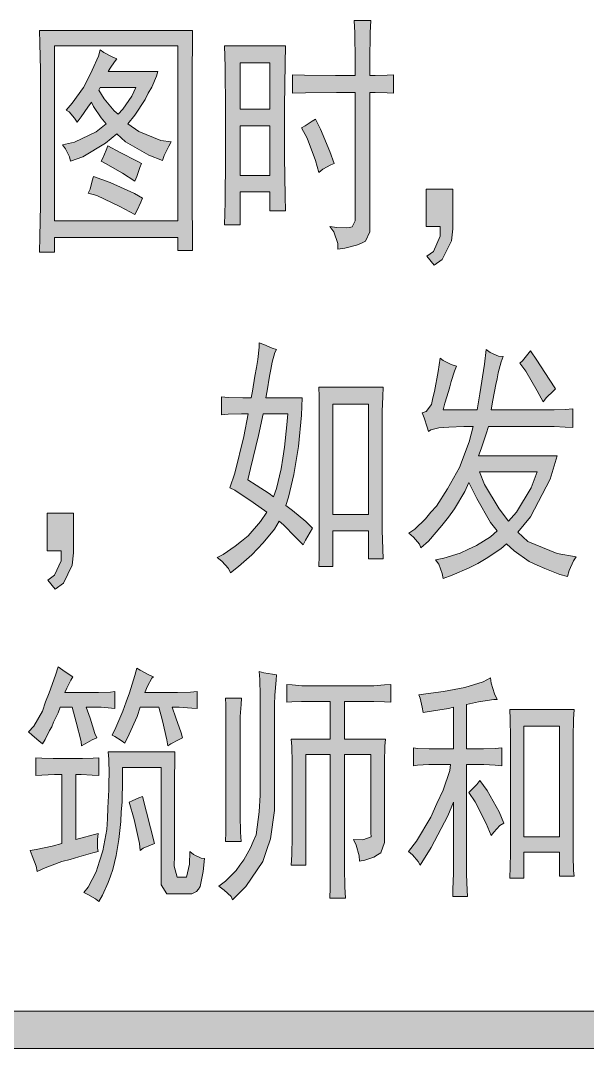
# Model space of a CAD drawing. Header units: millimetres. Extents: x 568 to 3948041, y -25191 to 63890.
# Drawn here: x 3940214 to 3941184, y 38310 to 40070 of the extents above; entities that cross this region are included whole.
import ezdxf

# ---------------------------------------------------------------- set-up
doc = ezdxf.new("R2010")
doc.units = ezdxf.units.MM

msp = doc.modelspace()

# ---------------------------------------------------------------- hatches: boundary and pattern name
h = msp.add_hatch(color=0)
h.dxf.hatch_style = 2
h.paths.add_polyline_path([(3940786.7, 39975.7), (3940786.7, 40000.7), (3940785.9, 40048.6), (3940785.1, 40069.9), (3940813.2, 40069.9), (3940812.5, 40048.6), (3940811.7, 40000.7), (3940811.7, 39975.7), (3940820.8, 39975.7), (3940841.4, 39976.4), (3940852, 39977.2), (3940852, 39945.3), (3940841.4, 39946), (3940820.8, 39946.8), (3940811.7, 39946.8), (3940811.7, 39720.4), (3940811.7, 39708.2), (3940804.1, 39692.3), (3940796.5, 39688.5), (3940788.9, 39685.4), (3940769.2, 39680.1), (3940757, 39678.6), (3940757, 39688.5), (3940750.2, 39708.2), (3940743.3, 39717.3), (3940755.5, 39715.8), (3940772.2, 39715.1), (3940776.8, 39715.8), (3940781.3, 39716.6), (3940786.7, 39727.2), (3940786.7, 39737.9), (3940786.7, 39946.8), (3940754.7, 39946.8), (3940701.6, 39946), (3940679.5, 39945.3), (3940679.5, 39977.2), (3940700, 39976.4), (3940753.2, 39975.7)])
h = msp.add_hatch(color=0)
h.paths.add_polyline_path([(3940508.6, 40053.1), (3940508.6, 40031.9), (3940507.8, 39985.5), (3940507.8, 39960.5), (3940507.8, 39779.6), (3940507.8, 39753.8), (3940508.6, 39702.1), (3940508.6, 39676.3), (3940483.5, 39676.3), (3940483.5, 39698.3), (3940272.3, 39698.3), (3940272.3, 39673.3), (3940246.5, 39673.3), (3940247.2, 39699.9), (3940248, 39753.8), (3940248, 39781.2), (3940248, 39960.5), (3940248, 39984.8), (3940247.2, 40031.1), (3940246.5, 40053.1)])
h.paths.add_polyline_path([(3940483.5, 39727.2), (3940483.5, 40026.6), (3940272.3, 40026.6), (3940272.3, 39727.2)])
h = msp.add_hatch(color=0)
h.paths.add_polyline_path([(3940378.7, 40004.5), (3940374.9, 39999.2), (3940367.3, 39988.6), (3940364.2, 39982.5), (3940449.3, 39982.5), (3940447, 39974.9), (3940438.7, 39955.9), (3940432.6, 39945.3), (3940427.3, 39934.6), (3940409.8, 39908), (3940397.7, 39892.8), (3940416.7, 39879.9), (3940453.9, 39864.7), (3940472.1, 39862.5), (3940467.6, 39854.9), (3940460, 39838.9), (3940456.9, 39830.5), (3940433.4, 39839.7), (3940393.9, 39862.5), (3940378.7, 39876.1), (3940359.7, 39860.2), (3940320.9, 39836.6), (3940299.6, 39829), (3940298.1, 39836.6), (3940291.3, 39850.3), (3940286, 39857.1), (3940306.5, 39861.7), (3940343.7, 39879.2), (3940360.4, 39892.8), (3940352.1, 39903.5), (3940339.2, 39922.5), (3940335.4, 39930.1), (3940329.3, 39921.7), (3940317.9, 39905), (3940311, 39895.9), (3940306.5, 39902.7), (3940297.4, 39913.4), (3940292.1, 39916.4), (3940302.7, 39928.6), (3940321.7, 39955.1), (3940329.3, 39969.6), (3940336.9, 39984.8), (3940347.5, 40009.1), (3940350.6, 40019.7), (3940356.6, 40015.2), (3940371.1, 40007.6)])
h.paths.add_polyline_path([(3940348.3, 39950.6), (3940357.4, 39936.1), (3940374.1, 39915.6), (3940380.9, 39909.6), (3940389.3, 39917.9), (3940404.5, 39940.7), (3940411.3, 39955.1), (3940350.6, 39955.1)])
h = msp.add_hatch(color=0)
h.paths.add_polyline_path([(3940667.4, 40026.6), (3940666.6, 39996.2), (3940665.8, 39922.5), (3940665.8, 39879.2), (3940665.8, 39836.6), (3940666.6, 39769), (3940667.4, 39743.9), (3940640.8, 39743.9), (3940640.8, 39776.6), (3940589.9, 39776.6), (3940589.9, 39720.4), (3940563.3, 39720.4), (3940564, 39759.1), (3940564.8, 39837.4), (3940564.8, 39876.1), (3940564.8, 39915.6), (3940564, 39990.9), (3940563.3, 40026.6)])
h.paths.add_polyline_path([(3940640.8, 39804.7), (3940640.8, 39889.8), (3940589.9, 39889.8), (3940589.9, 39804.7)])
h.paths.add_polyline_path([(3940640.8, 39917.9), (3940640.8, 39997.7), (3940589.9, 39997.7), (3940589.9, 39917.9)])
h = msp.add_hatch(color=0)
h.dxf.hatch_style = 2
h.paths.add_polyline_path([(3940719, 39901.2), (3940727.4, 39883.7), (3940743.3, 39845.7), (3940750.9, 39825.2), (3940744.9, 39822.9), (3940731.2, 39815.3), (3940724.4, 39810), (3940719, 39830.5), (3940704.6, 39868.5), (3940694.7, 39886), (3940700.8, 39889.8), (3940713, 39897.4)])
h = msp.add_hatch(color=0)
h.dxf.hatch_style = 2
h.paths.add_polyline_path([(3940363.5, 39855.6), (3940384.7, 39844.2), (3940413.6, 39829), (3940421.2, 39825.2), (3940418.2, 39818.4), (3940412.9, 39803.2), (3940409.8, 39794.8), (3940388.5, 39808.5), (3940359.7, 39825.2), (3940352.1, 39829), (3940355.1, 39834.3), (3940360.4, 39848)])
h = msp.add_hatch(color=0)
h.dxf.hatch_style = 2
h.paths.add_polyline_path([(3940339.2, 39803.2), (3940367.3, 39792.6), (3940409.1, 39773.6), (3940422.7, 39766), (3940419.7, 39759.1), (3940413.6, 39745.5), (3940409.8, 39737.9), (3940384, 39751.5), (3940344.5, 39770.5), (3940330, 39774.3), (3940333.1, 39781.2), (3940336.9, 39795.6)])
h = msp.add_hatch(color=0)
h.dxf.hatch_style = 2
h.paths.add_polyline_path([(3940908.2, 39781.2), (3940953.8, 39781.2), (3940953.8, 39713.5), (3940951.5, 39693), (3940935.6, 39661.1), (3940921.9, 39651.2), (3940909, 39666.4), (3940920.4, 39674.8), (3940931.8, 39700.6), (3940931.8, 39717.3), (3940908.2, 39717.3)])
h = msp.add_hatch(color=0)
h.paths.add_polyline_path([(3940652.2, 39506.9), (3940649.1, 39501.6), (3940644.6, 39484.9), (3940642.3, 39472.7), (3940640, 39461.3), (3940636.2, 39436.2), (3940633.9, 39424.1), (3940696.2, 39424.1), (3940694.7, 39394.4), (3940689.4, 39340.5), (3940685.6, 39317), (3940681.8, 39292.6), (3940672.7, 39253.9), (3940668.1, 39239.5), (3940679.5, 39231.1), (3940702.3, 39212.1), (3940713.7, 39200.7), (3940709.9, 39193.9), (3940701.6, 39180.2), (3940697.8, 39172.6), (3940684.1, 39186.3), (3940664.3, 39206.8), (3940656.7, 39212.9), (3940648.4, 39199.2), (3940629.4, 39175.6), (3940619.5, 39165.8), (3940609.6, 39155.1), (3940586.8, 39135.4), (3940573.2, 39124.7), (3940570.1, 39131.6), (3940558.7, 39144.5), (3940550.4, 39150.6), (3940561, 39155.9), (3940581.5, 39170.3), (3940592.2, 39178.7), (3940603.5, 39187.8), (3940624.8, 39212.1), (3940635.5, 39228.1), (3940611.9, 39244.8), (3940580.8, 39266), (3940572.4, 39269.8), (3940580.8, 39294.9), (3940596, 39358), (3940603.5, 39396.7), (3940592.2, 39396.7), (3940569.4, 39396), (3940558, 39395.2), (3940558, 39425.6), (3940569.4, 39424.8), (3940594.4, 39424.1), (3940608.9, 39424.1), (3940611.1, 39435.5), (3940614.9, 39461.3), (3940618, 39475.7), (3940620.3, 39489.4), (3940622.5, 39510.7), (3940622.5, 39518.3), (3940630.1, 39515.2), (3940644.6, 39509.2)])
h.paths.add_polyline_path([(3940602.8, 39283.5), (3940617.2, 39274.4), (3940639.3, 39260), (3940646.9, 39254.7), (3940652.2, 39269.1), (3940659.8, 39302.5), (3940662.8, 39320.8), (3940665.8, 39339.7), (3940669.6, 39377.7), (3940671.2, 39396.7), (3940629.4, 39396.7), (3940621, 39359.5), (3940607.3, 39303.3)])
h = msp.add_hatch(color=0)
h.paths.add_polyline_path([(3941039.6, 39494.7), (3941036.6, 39485.6), (3941031.3, 39466.6), (3941029.8, 39456.7), (3941027.5, 39446.9), (3941022.2, 39420.3), (3941019.1, 39403.6), (3941120.9, 39403.6), (3941127, 39403.6), (3941146, 39404.3), (3941158.9, 39405.1), (3941158.9, 39373.2), (3941146, 39373.9), (3941127, 39374.7), (3941120.9, 39374.7), (3941014.6, 39374.7), (3941010.8, 39362.5), (3941002.4, 39336.7), (3940997.9, 39324.5), (3941132.3, 39324.5), (3941120.2, 39285), (3941086.8, 39220.5), (3941064.7, 39193.9), (3941082.2, 39177.9), (3941132.3, 39157.4), (3941165, 39152.1), (3941160.4, 39145.2), (3941152.8, 39128.5), (3941149.8, 39117.9), (3941136.9, 39121.7), (3941111.1, 39131.6), (3941098.1, 39137.6), (3941084.5, 39143.7), (3941058.6, 39162), (3941045.7, 39174.1), (3941035.8, 39165.8), (3941010.8, 39149), (3940996.3, 39140.7), (3940981.9, 39133.1), (3940952.3, 39120.2), (3940937.1, 39114.9), (3940935.6, 39123.2), (3940929.5, 39139.2), (3940924.2, 39146.8), (3940938.6, 39149.8), (3940966, 39158.2), (3940980.4, 39165), (3940994.1, 39171.1), (3941018.4, 39186.3), (3941029.8, 39196.2), (3941018.4, 39210.6), (3940994.8, 39251.6), (3940981.1, 39279), (3940974.3, 39263.8), (3940956.8, 39234.1), (3940946.2, 39219.7), (3940934.8, 39205.3), (3940912, 39178.7), (3940899.1, 39167.3), (3940896.8, 39173.4), (3940886.2, 39185.5), (3940878.6, 39192.4), (3940888.5, 39199.2), (3940906.7, 39216.7), (3940915.8, 39228.1), (3940925.7, 39238.7), (3940944.7, 39268.3), (3940954.6, 39286.6), (3940965.2, 39304.8), (3940981.9, 39348.9), (3940988.7, 39374.7), (3940972.8, 39374.7), (3940947, 39373.9), (3940938.6, 39373.2), (3940929.5, 39372.4), (3940915.8, 39369.4), (3940912, 39366.3), (3940909.7, 39373.9), (3940904.4, 39389.9), (3940901.4, 39398.2), (3940908.2, 39400.5), (3940917.3, 39412.7), (3940919.6, 39424.1), (3940922.6, 39434.7), (3940928.7, 39468.9), (3940931.8, 39491.7), (3940937.1, 39487.9), (3940950.8, 39481.1), (3940959.9, 39478), (3940956.8, 39469.7), (3940950.8, 39452.2), (3940948.5, 39443.1), (3940946.2, 39434.7), (3940940.1, 39415), (3940937.1, 39403.6), (3940995.6, 39403.6), (3941000.1, 39430.9), (3941007.7, 39481.8), (3941010.8, 39506.9), (3941017.6, 39501.6), (3941032, 39495.5)])
h.paths.add_polyline_path([(3940999.4, 39297.2), (3941007.7, 39275.9), (3941032.8, 39234.1), (3941048.8, 39212.9), (3941062.4, 39228.1), (3941087.5, 39269.8), (3941098.1, 39297.2)])
h = msp.add_hatch(color=0)
h.dxf.hatch_style = 2
h.paths.add_polyline_path([(3941086.8, 39504.6), (3941097.4, 39488.7), (3941118.7, 39456), (3941129.3, 39439.3), (3941125.5, 39435.5), (3941114.1, 39424.8), (3941108, 39417.2), (3941098.1, 39436.2), (3941078.4, 39469.7), (3941068.5, 39483.3), (3941073.1, 39487.1), (3941082.2, 39498.5)])
h = msp.add_hatch(color=0)
h.paths.add_polyline_path([(3940834.5, 39442.3), (3940833.8, 39426.4), (3940833, 39400.5), (3940833, 39389.9), (3940833, 39214.4), (3940833, 39197.7), (3940833.8, 39165), (3940834.5, 39148.3), (3940809.4, 39148.3), (3940809.4, 39196.2), (3940748.7, 39196.2), (3940748.7, 39135.4), (3940724.4, 39135.4), (3940725.1, 39153.6), (3940725.1, 39190.8), (3940725.1, 39209.1), (3940725.1, 39381.5), (3940725.1, 39396), (3940725.1, 39426.4), (3940724.4, 39442.3)])
h.paths.add_polyline_path([(3940809.4, 39224.3), (3940809.4, 39413.4), (3940748.7, 39413.4), (3940748.7, 39224.3)])
h = msp.add_hatch(color=0)
h.dxf.hatch_style = 2
h.paths.add_polyline_path([(3940259.4, 39226.5), (3940305, 39226.5), (3940305, 39158.9), (3940302.7, 39137.6), (3940287.5, 39106.5), (3940273.1, 39096.6), (3940260.9, 39111.8), (3940272.3, 39120.2), (3940283.7, 39145.2), (3940283.7, 39162), (3940259.4, 39162)])
h = msp.add_hatch(color=0)
h.dxf.hatch_style = 2
h.paths.add_polyline_path([(3940303.4, 38946.2), (3940300.4, 38940.9), (3940293.6, 38927.2), (3940289.8, 38919.6), (3940333.8, 38919.6), (3940347.5, 38919.6), (3940368, 38920.4), (3940375.6, 38921.1), (3940375.6, 38892.3), (3940369.5, 38893), (3940352.1, 38894.5), (3940341.4, 38894.5), (3940326.2, 38894.5), (3940333.1, 38875.5), (3940341.4, 38849.7), (3940344.5, 38842.1), (3940336.9, 38838.3), (3940324.7, 38831.5), (3940318.6, 38828.4), (3940317.9, 38836), (3940309.5, 38868.7), (3940302.7, 38894.5), (3940282.2, 38894.5), (3940278.4, 38884.7), (3940270.8, 38868.7), (3940267.7, 38861.1), (3940263.9, 38854.3), (3940256.3, 38839.1), (3940251.8, 38831.5), (3940245.7, 38836.8), (3940234.3, 38846.7), (3940227.5, 38852), (3940236.6, 38861.9), (3940251.8, 38887.7), (3940257.1, 38903.6), (3940263.2, 38918.8), (3940273.8, 38949.2), (3940278.4, 38963.7), (3940286.7, 38957.6), (3940298.9, 38949.2)])
h = msp.add_hatch(color=0)
h.dxf.hatch_style = 2
h.paths.add_polyline_path([(3940392.3, 38833), (3940386.3, 38837.5), (3940375.6, 38844.4), (3940371.1, 38846.7), (3940377.1, 38859.6), (3940389.3, 38887.7), (3940394.6, 38903.6), (3940400.7, 38918.8), (3940409.8, 38948.5), (3940412.9, 38961.4), (3940418.9, 38957.6), (3940433.4, 38950), (3940441.7, 38946.2), (3940438.7, 38943.9), (3940431.1, 38930.2), (3940426.5, 38919.6), (3940472.1, 38919.6), (3940482.7, 38919.6), (3940504.8, 38920.4), (3940516.2, 38921.1), (3940516.2, 38892.3), (3940507.1, 38893), (3940485.8, 38894.5), (3940473.6, 38894.5), (3940479.7, 38876.3), (3940488.8, 38850.5), (3940491.1, 38842.1), (3940484.3, 38838.3), (3940471.4, 38831.5), (3940466, 38828.4), (3940464.5, 38838.3), (3940456.9, 38871), (3940450.8, 38894.5), (3940418.9, 38894.5), (3940413.6, 38878.6), (3940399.9, 38848.2)])
h = msp.add_hatch(color=0)
h.dxf.hatch_style = 2
h.paths.add_polyline_path([(3940652.2, 38950), (3940651.4, 38940.9), (3940649.1, 38915), (3940648.4, 38899.1), (3940648.4, 38747.1), (3940648.4, 38717.5), (3940641.5, 38668.9), (3940634.7, 38649.1), (3940628.6, 38630.1), (3940599.8, 38587.6), (3940577, 38564.8), (3940574.7, 38570.1), (3940562.5, 38581.5), (3940553.4, 38588.3), (3940564.8, 38596.7), (3940583, 38614.9), (3940589.1, 38624.1), (3940596, 38633.2), (3940607.3, 38653.7), (3940611.9, 38664.3), (3940617.2, 38675.7), (3940622.5, 38715.2), (3940624.1, 38744.1), (3940624.1, 38900.6), (3940624.1, 38914.3), (3940623.3, 38941.6), (3940622.5, 38955.3), (3940630.1, 38953), (3940645.3, 38950.8)])
h = msp.add_hatch(color=0)
h.dxf.hatch_style = 2
h.paths.add_polyline_path([(3941029.8, 38907.4), (3941023.7, 38907.4), (3940997.9, 38903.6), (3940977.3, 38899.1), (3940977.3, 38823.1), (3940996.3, 38823.1), (3941006.2, 38823.1), (3941026, 38823.9), (3941037.4, 38824.6), (3941037.4, 38794.2), (3941026, 38795), (3941007, 38796.5), (3940997.9, 38796.5), (3940977.3, 38796.5), (3940977.3, 38622.5), (3940977.3, 38608.1), (3940978.1, 38581.5), (3940978.9, 38570.1), (3940953.8, 38570.1), (3940953.8, 38583), (3940954.6, 38609.6), (3940954.6, 38622.5), (3940954.6, 38731.9), (3940945.4, 38708.4), (3940916.6, 38654.4), (3940897.6, 38624.1), (3940894.5, 38630.1), (3940884.7, 38641.5), (3940877.8, 38647.6), (3940891.5, 38665.1), (3940915.8, 38706.1), (3940926.4, 38729.7), (3940937.1, 38752.5), (3940948.5, 38785.9), (3940950, 38796.5), (3940927.2, 38796.5), (3940912.8, 38796.5), (3940893, 38795), (3940886.2, 38794.2), (3940886.2, 38824.6), (3940893, 38823.9), (3940913.5, 38823.1), (3940927.2, 38823.1), (3940954.6, 38823.1), (3940954.6, 38894.5), (3940946.2, 38892.3), (3940920.4, 38888.5), (3940902.9, 38885.4), (3940901.4, 38894.5), (3940897.6, 38909.7), (3940895.3, 38915.8), (3940907.5, 38917.3), (3940937.8, 38921.1), (3940956.1, 38924.9), (3940974.3, 38928), (3941005.5, 38937.8), (3941018.4, 38944.7), (3941019.1, 38935.6), (3941025.2, 38917.3)])
h = msp.add_hatch(color=0)
h.dxf.hatch_style = 2
h.paths.add_polyline_path([(3940810.2, 38931), (3940818.6, 38931), (3940836.8, 38932.5), (3940847.4, 38933.3), (3940847.4, 38902.9), (3940836.8, 38903.6), (3940818.6, 38904.4), (3940810.2, 38904.4), (3940768.4, 38904.4), (3940768.4, 38839.8), (3940838.3, 38839.8), (3940837.6, 38827.7), (3940836.8, 38800.3), (3940836.8, 38785.9), (3940836.8, 38676.5), (3940836.8, 38662.8), (3940830.7, 38645.3), (3940824.6, 38641.5), (3940818.6, 38637.7), (3940803.4, 38632.4), (3940794.2, 38630.9), (3940793.5, 38640), (3940788.2, 38658.2), (3940783.6, 38668.1), (3940799.6, 38667.4), (3940814, 38672.7), (3940813.2, 38679.5), (3940813.2, 38813.2), (3940768.4, 38813.2), (3940768.4, 38632.4), (3940768.4, 38618.7), (3940769.2, 38586.8), (3940769.9, 38567.8), (3940743.3, 38567.8), (3940744.1, 38585.3), (3940744.1, 38618), (3940744.1, 38633.9), (3940744.1, 38813.2), (3940702.3, 38813.2), (3940702.3, 38624.1), (3940677.2, 38624.1), (3940678, 38641.5), (3940678.8, 38672.7), (3940678.8, 38686.4), (3940678.8, 38785.9), (3940678.8, 38799.6), (3940678, 38826.9), (3940677.2, 38839.8), (3940744.1, 38839.8), (3940744.1, 38904.4), (3940703.8, 38904.4), (3940694.7, 38904.4), (3940678, 38903.6), (3940669.6, 38902.9), (3940669.6, 38933.3), (3940678.8, 38932.5), (3940695.5, 38931), (3940703.8, 38931)])
h = msp.add_hatch(color=0)
h.dxf.hatch_style = 2
h.paths.add_polyline_path([(3940592.2, 38909.7), (3940591.4, 38899.1), (3940589.9, 38878.6), (3940589.9, 38868.7), (3940589.9, 38722.1), (3940589.9, 38709.2), (3940590.6, 38680.3), (3940591.4, 38664.3), (3940564.8, 38664.3), (3940565.6, 38680.3), (3940565.6, 38708.4), (3940565.6, 38720.5), (3940565.6, 38870.2), (3940565.6, 38878.6), (3940565.6, 38898.3), (3940564.8, 38909.7)])
h = msp.add_hatch(color=0)
h.paths.add_polyline_path([(3941161.2, 38890.7), (3941160.4, 38874), (3941159.7, 38842.9), (3941159.7, 38828.4), (3941159.7, 38654.4), (3941159.7, 38639.3), (3941160.4, 38614.9), (3941161.2, 38605.1), (3941136.1, 38605.1), (3941136.1, 38646.1), (3941075.4, 38646.1), (3941075.4, 38602), (3941051, 38602), (3941051.8, 38621), (3941052.6, 38645.3), (3941052.6, 38649.1), (3941052.6, 38828.4), (3941052.6, 38842.9), (3941051.8, 38874), (3941051, 38890.7)])
h.paths.add_polyline_path([(3941136.1, 38672.7), (3941136.1, 38861.9), (3941075.4, 38861.9), (3941075.4, 38672.7)])
h = msp.add_hatch(color=0)
h.dxf.hatch_style = 2
h.paths.add_polyline_path([(3940478.2, 38817.8), (3940478.2, 38802.6), (3940477.4, 38773.7), (3940477.4, 38759.3), (3940477.4, 38640.8), (3940476.7, 38622.5), (3940482, 38603.5), (3940488.8, 38603.5), (3940493.4, 38603.5), (3940497.9, 38603.5), (3940503.3, 38625.6), (3940504, 38647.6), (3940510.1, 38642.3), (3940523, 38636.2), (3940529.1, 38635.5), (3940526.8, 38613.4), (3940521.5, 38587.6), (3940518.5, 38583), (3940515.4, 38579.2), (3940507.1, 38574.7), (3940501, 38574.7), (3940474.4, 38574.7), (3940464.5, 38574.7), (3940454.6, 38590.6), (3940454.6, 38607.3), (3940454.6, 38791.2), (3940388.5, 38791.2), (3940388.5, 38769.9), (3940387.8, 38731.9), (3940386.3, 38715.2), (3940385.5, 38698.5), (3940382.5, 38668.1), (3940380.2, 38654.4), (3940377.9, 38640.8), (3940371.8, 38616.5), (3940368, 38605.1), (3940364.2, 38594.4), (3940354.4, 38572.4), (3940348.3, 38561.8), (3940342.2, 38566.3), (3940329.3, 38573.9), (3940322.4, 38577), (3940330, 38586.1), (3940343.7, 38612.7), (3940349, 38630.9), (3940355.1, 38648.4), (3940361.9, 38684.8), (3940362.7, 38703.1), (3940363.5, 38722.1), (3940365, 38753.2), (3940365, 38766.9), (3940365.7, 38779.8), (3940365, 38805.6), (3940364.2, 38817.8)])
h = msp.add_hatch(color=0)
h.dxf.hatch_style = 2
h.paths.add_polyline_path([(3940311, 38806.4), (3940320.2, 38806.4), (3940338.4, 38807.2), (3940348.3, 38807.9), (3940348.3, 38777.5), (3940336.9, 38778.3), (3940317.9, 38779), (3940308.8, 38779), (3940308.8, 38668.1), (3940346.8, 38678), (3940346, 38668.1), (3940346, 38652.9), (3940346.8, 38647.6), (3940337.6, 38645.3), (3940314.1, 38638.5), (3940298.9, 38633.9), (3940284.5, 38630.1), (3940256.3, 38619.5), (3940242.7, 38613.4), (3940241.1, 38622.5), (3940234.3, 38640), (3940230.5, 38649.1), (3940241.1, 38650.6), (3940268.5, 38656.7), (3940284.5, 38661.3), (3940284.5, 38779), (3940272.3, 38779), (3940250.3, 38778.3), (3940240.4, 38777.5), (3940240.4, 38807.9), (3940250.3, 38807.2), (3940270, 38806.4), (3940279.9, 38806.4)])
h = msp.add_hatch(color=0)
h.dxf.hatch_style = 2
h.paths.add_polyline_path([(3941019.1, 38675), (3941010.8, 38695.5), (3940991.8, 38732.7), (3940981.1, 38748.7), (3940984.9, 38752.5), (3940994.8, 38762.3), (3941000.1, 38769.2), (3941012.3, 38751.7), (3941032.8, 38715.2), (3941041.2, 38696.2), (3941034.3, 38691.7), (3941023.7, 38680.3)])
h = msp.add_hatch(color=0)
h.dxf.hatch_style = 2
h.paths.add_polyline_path([(3940443.2, 38661.3), (3940436.4, 38658.2), (3940424.2, 38652.9), (3940418.9, 38649.1), (3940417.4, 38661.3), (3940408.3, 38702.3), (3940399.9, 38731.9), (3940405.3, 38734.2), (3940416.7, 38739.5), (3940422.7, 38741.8)])
h = msp.add_hatch(color=0)
h.dxf.hatch_style = 2
h.paths.add_polyline_path([(3939036.2, 38310.3), (3939036.2, 38374.1), (3946541, 38374.1), (3946541, 38310.3)])

# ---------------------------------------------------------------- linework, layer by layer
at = {"color": 0, "lineweight": 0}
for points in [[(3940786.7, 39975.7), (3940786.7, 40000.7), (3940785.9, 40048.6), (3940785.1, 40069.9), (3940813.2, 40069.9), (3940812.5, 40048.6), (3940811.7, 40000.7), (3940811.7, 39975.7), (3940820.8, 39975.7), (3940841.4, 39976.4), (3940852, 39977.2), (3940852, 39945.3), (3940841.4, 39946), (3940820.8, 39946.8), (3940811.7, 39946.8), (3940811.7, 39720.4), (3940811.7, 39708.2), (3940804.1, 39692.3), (3940796.5, 39688.5), (3940788.9, 39685.4), (3940769.2, 39680.1), (3940757, 39678.6), (3940757, 39688.5), (3940750.2, 39708.2), (3940743.3, 39717.3), (3940755.5, 39715.8), (3940772.2, 39715.1), (3940776.8, 39715.8), (3940781.3, 39716.6), (3940786.7, 39727.2), (3940786.7, 39737.9), (3940786.7, 39946.8), (3940754.7, 39946.8), (3940701.6, 39946), (3940679.5, 39945.3), (3940679.5, 39977.2), (3940700, 39976.4), (3940753.2, 39975.7)], [(3940508.6, 40053.1), (3940508.6, 40031.9), (3940507.8, 39985.5), (3940507.8, 39960.5), (3940507.8, 39779.6), (3940507.8, 39753.8), (3940508.6, 39702.1), (3940508.6, 39676.3), (3940483.5, 39676.3), (3940483.5, 39698.3), (3940272.3, 39698.3), (3940272.3, 39673.3), (3940246.5, 39673.3), (3940247.2, 39699.9), (3940248, 39753.8), (3940248, 39781.2), (3940248, 39960.5), (3940248, 39984.8), (3940247.2, 40031.1), (3940246.5, 40053.1)], [(3940483.5, 39727.2), (3940483.5, 40026.6), (3940272.3, 40026.6), (3940272.3, 39727.2)], [(3940378.7, 40004.5), (3940374.9, 39999.2), (3940367.3, 39988.6), (3940364.2, 39982.5), (3940449.3, 39982.5), (3940447, 39974.9), (3940438.7, 39955.9), (3940432.6, 39945.3), (3940427.3, 39934.6), (3940409.8, 39908), (3940397.7, 39892.8), (3940416.7, 39879.9), (3940453.9, 39864.7), (3940472.1, 39862.5), (3940467.6, 39854.9), (3940460, 39838.9), (3940456.9, 39830.5), (3940433.4, 39839.7), (3940393.9, 39862.5), (3940378.7, 39876.1), (3940359.7, 39860.2), (3940320.9, 39836.6), (3940299.6, 39829), (3940298.1, 39836.6), (3940291.3, 39850.3), (3940286, 39857.1), (3940306.5, 39861.7), (3940343.7, 39879.2), (3940360.4, 39892.8), (3940352.1, 39903.5), (3940339.2, 39922.5), (3940335.4, 39930.1), (3940329.3, 39921.7), (3940317.9, 39905), (3940311, 39895.9), (3940306.5, 39902.7), (3940297.4, 39913.4), (3940292.1, 39916.4), (3940302.7, 39928.6), (3940321.7, 39955.1), (3940329.3, 39969.6), (3940336.9, 39984.8), (3940347.5, 40009.1), (3940350.6, 40019.7), (3940356.6, 40015.2), (3940371.1, 40007.6)], [(3940667.4, 40026.6), (3940666.6, 39996.2), (3940665.8, 39922.5), (3940665.8, 39879.2), (3940665.8, 39836.6), (3940666.6, 39769), (3940667.4, 39743.9), (3940640.8, 39743.9), (3940640.8, 39776.6), (3940589.9, 39776.6), (3940589.9, 39720.4), (3940563.3, 39720.4), (3940564, 39759.1), (3940564.8, 39837.4), (3940564.8, 39876.1), (3940564.8, 39915.6), (3940564, 39990.9), (3940563.3, 40026.6)], [(3940640.8, 39917.9), (3940640.8, 39997.7), (3940589.9, 39997.7), (3940589.9, 39917.9)], [(3940348.3, 39950.6), (3940357.4, 39936.1), (3940374.1, 39915.6), (3940380.9, 39909.6), (3940389.3, 39917.9), (3940404.5, 39940.7), (3940411.3, 39955.1), (3940350.6, 39955.1)], [(3940640.8, 39804.7), (3940640.8, 39889.8), (3940589.9, 39889.8), (3940589.9, 39804.7)], [(3940719, 39901.2), (3940727.4, 39883.7), (3940743.3, 39845.7), (3940750.9, 39825.2), (3940744.9, 39822.9), (3940731.2, 39815.3), (3940724.4, 39810), (3940719, 39830.5), (3940704.6, 39868.5), (3940694.7, 39886), (3940700.8, 39889.8), (3940713, 39897.4)], [(3940363.5, 39855.6), (3940384.7, 39844.2), (3940413.6, 39829), (3940421.2, 39825.2), (3940418.2, 39818.4), (3940412.9, 39803.2), (3940409.8, 39794.8), (3940388.5, 39808.5), (3940359.7, 39825.2), (3940352.1, 39829), (3940355.1, 39834.3), (3940360.4, 39848)], [(3940339.2, 39803.2), (3940367.3, 39792.6), (3940409.1, 39773.6), (3940422.7, 39766), (3940419.7, 39759.1), (3940413.6, 39745.5), (3940409.8, 39737.9), (3940384, 39751.5), (3940344.5, 39770.5), (3940330, 39774.3), (3940333.1, 39781.2), (3940336.9, 39795.6)], [(3940908.2, 39781.2), (3940953.8, 39781.2), (3940953.8, 39713.5), (3940951.5, 39693), (3940935.6, 39661.1), (3940921.9, 39651.2), (3940909, 39666.4), (3940920.4, 39674.8), (3940931.8, 39700.6), (3940931.8, 39717.3), (3940908.2, 39717.3)], [(3940652.2, 39506.9), (3940649.1, 39501.6), (3940644.6, 39484.9), (3940642.3, 39472.7), (3940640, 39461.3), (3940636.2, 39436.2), (3940633.9, 39424.1), (3940696.2, 39424.1), (3940694.7, 39394.4), (3940689.4, 39340.5), (3940685.6, 39317), (3940681.8, 39292.6), (3940672.7, 39253.9), (3940668.1, 39239.5), (3940679.5, 39231.1), (3940702.3, 39212.1), (3940713.7, 39200.7), (3940709.9, 39193.9), (3940701.6, 39180.2), (3940697.8, 39172.6), (3940684.1, 39186.3), (3940664.3, 39206.8), (3940656.7, 39212.9), (3940648.4, 39199.2), (3940629.4, 39175.6), (3940619.5, 39165.8), (3940609.6, 39155.1), (3940586.8, 39135.4), (3940573.2, 39124.7), (3940570.1, 39131.6), (3940558.7, 39144.5), (3940550.4, 39150.6), (3940561, 39155.9), (3940581.5, 39170.3), (3940592.2, 39178.7), (3940603.5, 39187.8), (3940624.8, 39212.1), (3940635.5, 39228.1), (3940611.9, 39244.8), (3940580.8, 39266), (3940572.4, 39269.8), (3940580.8, 39294.9), (3940596, 39358), (3940603.5, 39396.7), (3940592.2, 39396.7), (3940569.4, 39396), (3940558, 39395.2), (3940558, 39425.6), (3940569.4, 39424.8), (3940594.4, 39424.1), (3940608.9, 39424.1), (3940611.1, 39435.5), (3940614.9, 39461.3), (3940618, 39475.7), (3940620.3, 39489.4), (3940622.5, 39510.7), (3940622.5, 39518.3), (3940630.1, 39515.2), (3940644.6, 39509.2)], [(3941039.6, 39494.7), (3941036.6, 39485.6), (3941031.3, 39466.6), (3941029.8, 39456.7), (3941027.5, 39446.9), (3941022.2, 39420.3), (3941019.1, 39403.6), (3941120.9, 39403.6), (3941127, 39403.6), (3941146, 39404.3), (3941158.9, 39405.1), (3941158.9, 39373.2), (3941146, 39373.9), (3941127, 39374.7), (3941120.9, 39374.7), (3941014.6, 39374.7), (3941010.8, 39362.5), (3941002.4, 39336.7), (3940997.9, 39324.5), (3941132.3, 39324.5), (3941120.2, 39285), (3941086.8, 39220.5), (3941064.7, 39193.9), (3941082.2, 39177.9), (3941132.3, 39157.4), (3941165, 39152.1), (3941160.4, 39145.2), (3941152.8, 39128.5), (3941149.8, 39117.9), (3941136.9, 39121.7), (3941111.1, 39131.6), (3941098.1, 39137.6), (3941084.5, 39143.7), (3941058.6, 39162), (3941045.7, 39174.1), (3941035.8, 39165.8), (3941010.8, 39149), (3940996.3, 39140.7), (3940981.9, 39133.1), (3940952.3, 39120.2), (3940937.1, 39114.9), (3940935.6, 39123.2), (3940929.5, 39139.2), (3940924.2, 39146.8), (3940938.6, 39149.8), (3940966, 39158.2), (3940980.4, 39165), (3940994.1, 39171.1), (3941018.4, 39186.3), (3941029.8, 39196.2), (3941018.4, 39210.6), (3940994.8, 39251.6), (3940981.1, 39279), (3940974.3, 39263.8), (3940956.8, 39234.1), (3940946.2, 39219.7), (3940934.8, 39205.3), (3940912, 39178.7), (3940899.1, 39167.3), (3940896.8, 39173.4), (3940886.2, 39185.5), (3940878.6, 39192.4), (3940888.5, 39199.2), (3940906.7, 39216.7), (3940915.8, 39228.1), (3940925.7, 39238.7), (3940944.7, 39268.3), (3940954.6, 39286.6), (3940965.2, 39304.8), (3940981.9, 39348.9), (3940988.7, 39374.7), (3940972.8, 39374.7), (3940947, 39373.9), (3940938.6, 39373.2), (3940929.5, 39372.4), (3940915.8, 39369.4), (3940912, 39366.3), (3940909.7, 39373.9), (3940904.4, 39389.9), (3940901.4, 39398.2), (3940908.2, 39400.5), (3940917.3, 39412.7), (3940919.6, 39424.1), (3940922.6, 39434.7), (3940928.7, 39468.9), (3940931.8, 39491.7), (3940937.1, 39487.9), (3940950.8, 39481.1), (3940959.9, 39478), (3940956.8, 39469.7), (3940950.8, 39452.2), (3940948.5, 39443.1), (3940946.2, 39434.7), (3940940.1, 39415), (3940937.1, 39403.6), (3940995.6, 39403.6), (3941000.1, 39430.9), (3941007.7, 39481.8), (3941010.8, 39506.9), (3941017.6, 39501.6), (3941032, 39495.5)], [(3941086.8, 39504.6), (3941097.4, 39488.7), (3941118.7, 39456), (3941129.3, 39439.3), (3941125.5, 39435.5), (3941114.1, 39424.8), (3941108, 39417.2), (3941098.1, 39436.2), (3941078.4, 39469.7), (3941068.5, 39483.3), (3941073.1, 39487.1), (3941082.2, 39498.5)], [(3940834.5, 39442.3), (3940833.8, 39426.4), (3940833, 39400.5), (3940833, 39389.9), (3940833, 39214.4), (3940833, 39197.7), (3940833.8, 39165), (3940834.5, 39148.3), (3940809.4, 39148.3), (3940809.4, 39196.2), (3940748.7, 39196.2), (3940748.7, 39135.4), (3940724.4, 39135.4), (3940725.1, 39153.6), (3940725.1, 39190.8), (3940725.1, 39209.1), (3940725.1, 39381.5), (3940725.1, 39396), (3940725.1, 39426.4), (3940724.4, 39442.3)], [(3940809.4, 39224.3), (3940809.4, 39413.4), (3940748.7, 39413.4), (3940748.7, 39224.3)], [(3940602.8, 39283.5), (3940617.2, 39274.4), (3940639.3, 39260), (3940646.9, 39254.7), (3940652.2, 39269.1), (3940659.8, 39302.5), (3940662.8, 39320.8), (3940665.8, 39339.7), (3940669.6, 39377.7), (3940671.2, 39396.7), (3940629.4, 39396.7), (3940621, 39359.5), (3940607.3, 39303.3)], [(3940999.4, 39297.2), (3941007.7, 39275.9), (3941032.8, 39234.1), (3941048.8, 39212.9), (3941062.4, 39228.1), (3941087.5, 39269.8), (3941098.1, 39297.2)], [(3940259.4, 39226.5), (3940305, 39226.5), (3940305, 39158.9), (3940302.7, 39137.6), (3940287.5, 39106.5), (3940273.1, 39096.6), (3940260.9, 39111.8), (3940272.3, 39120.2), (3940283.7, 39145.2), (3940283.7, 39162), (3940259.4, 39162)], [(3940303.4, 38946.2), (3940300.4, 38940.9), (3940293.6, 38927.2), (3940289.8, 38919.6), (3940333.8, 38919.6), (3940347.5, 38919.6), (3940368, 38920.4), (3940375.6, 38921.1), (3940375.6, 38892.3), (3940369.5, 38893), (3940352.1, 38894.5), (3940341.4, 38894.5), (3940326.2, 38894.5), (3940333.1, 38875.5), (3940341.4, 38849.7), (3940344.5, 38842.1), (3940336.9, 38838.3), (3940324.7, 38831.5), (3940318.6, 38828.4), (3940317.9, 38836), (3940309.5, 38868.7), (3940302.7, 38894.5), (3940282.2, 38894.5), (3940278.4, 38884.7), (3940270.8, 38868.7), (3940267.7, 38861.1), (3940263.9, 38854.3), (3940256.3, 38839.1), (3940251.8, 38831.5), (3940245.7, 38836.8), (3940234.3, 38846.7), (3940227.5, 38852), (3940236.6, 38861.9), (3940251.8, 38887.7), (3940257.1, 38903.6), (3940263.2, 38918.8), (3940273.8, 38949.2), (3940278.4, 38963.7), (3940286.7, 38957.6), (3940298.9, 38949.2)], [(3940392.3, 38833), (3940386.3, 38837.5), (3940375.6, 38844.4), (3940371.1, 38846.7), (3940377.1, 38859.6), (3940389.3, 38887.7), (3940394.6, 38903.6), (3940400.7, 38918.8), (3940409.8, 38948.5), (3940412.9, 38961.4), (3940418.9, 38957.6), (3940433.4, 38950), (3940441.7, 38946.2), (3940438.7, 38943.9), (3940431.1, 38930.2), (3940426.5, 38919.6), (3940472.1, 38919.6), (3940482.7, 38919.6), (3940504.8, 38920.4), (3940516.2, 38921.1), (3940516.2, 38892.3), (3940507.1, 38893), (3940485.8, 38894.5), (3940473.6, 38894.5), (3940479.7, 38876.3), (3940488.8, 38850.5), (3940491.1, 38842.1), (3940484.3, 38838.3), (3940471.4, 38831.5), (3940466, 38828.4), (3940464.5, 38838.3), (3940456.9, 38871), (3940450.8, 38894.5), (3940418.9, 38894.5), (3940413.6, 38878.6), (3940399.9, 38848.2)], [(3940652.2, 38950), (3940651.4, 38940.9), (3940649.1, 38915), (3940648.4, 38899.1), (3940648.4, 38747.1), (3940648.4, 38717.5), (3940641.5, 38668.9), (3940634.7, 38649.1), (3940628.6, 38630.1), (3940599.8, 38587.6), (3940577, 38564.8), (3940574.7, 38570.1), (3940562.5, 38581.5), (3940553.4, 38588.3), (3940564.8, 38596.7), (3940583, 38614.9), (3940589.1, 38624.1), (3940596, 38633.2), (3940607.3, 38653.7), (3940611.9, 38664.3), (3940617.2, 38675.7), (3940622.5, 38715.2), (3940624.1, 38744.1), (3940624.1, 38900.6), (3940624.1, 38914.3), (3940623.3, 38941.6), (3940622.5, 38955.3), (3940630.1, 38953), (3940645.3, 38950.8)], [(3941029.8, 38907.4), (3941023.7, 38907.4), (3940997.9, 38903.6), (3940977.3, 38899.1), (3940977.3, 38823.1), (3940996.3, 38823.1), (3941006.2, 38823.1), (3941026, 38823.9), (3941037.4, 38824.6), (3941037.4, 38794.2), (3941026, 38795), (3941007, 38796.5), (3940997.9, 38796.5), (3940977.3, 38796.5), (3940977.3, 38622.5), (3940977.3, 38608.1), (3940978.1, 38581.5), (3940978.9, 38570.1), (3940953.8, 38570.1), (3940953.8, 38583), (3940954.6, 38609.6), (3940954.6, 38622.5), (3940954.6, 38731.9), (3940945.4, 38708.4), (3940916.6, 38654.4), (3940897.6, 38624.1), (3940894.5, 38630.1), (3940884.7, 38641.5), (3940877.8, 38647.6), (3940891.5, 38665.1), (3940915.8, 38706.1), (3940926.4, 38729.7), (3940937.1, 38752.5), (3940948.5, 38785.9), (3940950, 38796.5), (3940927.2, 38796.5), (3940912.8, 38796.5), (3940893, 38795), (3940886.2, 38794.2), (3940886.2, 38824.6), (3940893, 38823.9), (3940913.5, 38823.1), (3940927.2, 38823.1), (3940954.6, 38823.1), (3940954.6, 38894.5), (3940946.2, 38892.3), (3940920.4, 38888.5), (3940902.9, 38885.4), (3940901.4, 38894.5), (3940897.6, 38909.7), (3940895.3, 38915.8), (3940907.5, 38917.3), (3940937.8, 38921.1), (3940956.1, 38924.9), (3940974.3, 38928), (3941005.5, 38937.8), (3941018.4, 38944.7), (3941019.1, 38935.6), (3941025.2, 38917.3)], [(3940810.2, 38931), (3940818.6, 38931), (3940836.8, 38932.5), (3940847.4, 38933.3), (3940847.4, 38902.9), (3940836.8, 38903.6), (3940818.6, 38904.4), (3940810.2, 38904.4), (3940768.4, 38904.4), (3940768.4, 38839.8), (3940838.3, 38839.8), (3940837.6, 38827.7), (3940836.8, 38800.3), (3940836.8, 38785.9), (3940836.8, 38676.5), (3940836.8, 38662.8), (3940830.7, 38645.3), (3940824.6, 38641.5), (3940818.6, 38637.7), (3940803.4, 38632.4), (3940794.2, 38630.9), (3940793.5, 38640), (3940788.2, 38658.2), (3940783.6, 38668.1), (3940799.6, 38667.4), (3940814, 38672.7), (3940813.2, 38679.5), (3940813.2, 38813.2), (3940768.4, 38813.2), (3940768.4, 38632.4), (3940768.4, 38618.7), (3940769.2, 38586.8), (3940769.9, 38567.8), (3940743.3, 38567.8), (3940744.1, 38585.3), (3940744.1, 38618), (3940744.1, 38633.9), (3940744.1, 38813.2), (3940702.3, 38813.2), (3940702.3, 38624.1), (3940677.2, 38624.1), (3940678, 38641.5), (3940678.8, 38672.7), (3940678.8, 38686.4), (3940678.8, 38785.9), (3940678.8, 38799.6), (3940678, 38826.9), (3940677.2, 38839.8), (3940744.1, 38839.8), (3940744.1, 38904.4), (3940703.8, 38904.4), (3940694.7, 38904.4), (3940678, 38903.6), (3940669.6, 38902.9), (3940669.6, 38933.3), (3940678.8, 38932.5), (3940695.5, 38931), (3940703.8, 38931)], [(3940592.2, 38909.7), (3940591.4, 38899.1), (3940589.9, 38878.6), (3940589.9, 38868.7), (3940589.9, 38722.1), (3940589.9, 38709.2), (3940590.6, 38680.3), (3940591.4, 38664.3), (3940564.8, 38664.3), (3940565.6, 38680.3), (3940565.6, 38708.4), (3940565.6, 38720.5), (3940565.6, 38870.2), (3940565.6, 38878.6), (3940565.6, 38898.3), (3940564.8, 38909.7)], [(3941161.2, 38890.7), (3941160.4, 38874), (3941159.7, 38842.9), (3941159.7, 38828.4), (3941159.7, 38654.4), (3941159.7, 38639.3), (3941160.4, 38614.9), (3941161.2, 38605.1), (3941136.1, 38605.1), (3941136.1, 38646.1), (3941075.4, 38646.1), (3941075.4, 38602), (3941051, 38602), (3941051.8, 38621), (3941052.6, 38645.3), (3941052.6, 38649.1), (3941052.6, 38828.4), (3941052.6, 38842.9), (3941051.8, 38874), (3941051, 38890.7)], [(3941136.1, 38672.7), (3941136.1, 38861.9), (3941075.4, 38861.9), (3941075.4, 38672.7)], [(3940478.2, 38817.8), (3940478.2, 38802.6), (3940477.4, 38773.7), (3940477.4, 38759.3), (3940477.4, 38640.8), (3940476.7, 38622.5), (3940482, 38603.5), (3940488.8, 38603.5), (3940493.4, 38603.5), (3940497.9, 38603.5), (3940503.3, 38625.6), (3940504, 38647.6), (3940510.1, 38642.3), (3940523, 38636.2), (3940529.1, 38635.5), (3940526.8, 38613.4), (3940521.5, 38587.6), (3940518.5, 38583), (3940515.4, 38579.2), (3940507.1, 38574.7), (3940501, 38574.7), (3940474.4, 38574.7), (3940464.5, 38574.7), (3940454.6, 38590.6), (3940454.6, 38607.3), (3940454.6, 38791.2), (3940388.5, 38791.2), (3940388.5, 38769.9), (3940387.8, 38731.9), (3940386.3, 38715.2), (3940385.5, 38698.5), (3940382.5, 38668.1), (3940380.2, 38654.4), (3940377.9, 38640.8), (3940371.8, 38616.5), (3940368, 38605.1), (3940364.2, 38594.4), (3940354.4, 38572.4), (3940348.3, 38561.8), (3940342.2, 38566.3), (3940329.3, 38573.9), (3940322.4, 38577), (3940330, 38586.1), (3940343.7, 38612.7), (3940349, 38630.9), (3940355.1, 38648.4), (3940361.9, 38684.8), (3940362.7, 38703.1), (3940363.5, 38722.1), (3940365, 38753.2), (3940365, 38766.9), (3940365.7, 38779.8), (3940365, 38805.6), (3940364.2, 38817.8)], [(3940311, 38806.4), (3940320.2, 38806.4), (3940338.4, 38807.2), (3940348.3, 38807.9), (3940348.3, 38777.5), (3940336.9, 38778.3), (3940317.9, 38779), (3940308.8, 38779), (3940308.8, 38668.1), (3940346.8, 38678), (3940346, 38668.1), (3940346, 38652.9), (3940346.8, 38647.6), (3940337.6, 38645.3), (3940314.1, 38638.5), (3940298.9, 38633.9), (3940284.5, 38630.1), (3940256.3, 38619.5), (3940242.7, 38613.4), (3940241.1, 38622.5), (3940234.3, 38640), (3940230.5, 38649.1), (3940241.1, 38650.6), (3940268.5, 38656.7), (3940284.5, 38661.3), (3940284.5, 38779), (3940272.3, 38779), (3940250.3, 38778.3), (3940240.4, 38777.5), (3940240.4, 38807.9), (3940250.3, 38807.2), (3940270, 38806.4), (3940279.9, 38806.4)], [(3941019.1, 38675), (3941010.8, 38695.5), (3940991.8, 38732.7), (3940981.1, 38748.7), (3940984.9, 38752.5), (3940994.8, 38762.3), (3941000.1, 38769.2), (3941012.3, 38751.7), (3941032.8, 38715.2), (3941041.2, 38696.2), (3941034.3, 38691.7), (3941023.7, 38680.3)], [(3940443.2, 38661.3), (3940436.4, 38658.2), (3940424.2, 38652.9), (3940418.9, 38649.1), (3940417.4, 38661.3), (3940408.3, 38702.3), (3940399.9, 38731.9), (3940405.3, 38734.2), (3940416.7, 38739.5), (3940422.7, 38741.8)], [(3939036.2, 38310.3), (3939036.2, 38374.1), (3946541, 38374.1), (3946541, 38310.3)]]:
    msp.add_lwpolyline(points, close=True, dxfattribs=at)

doc.saveas('drawing.dxf')
